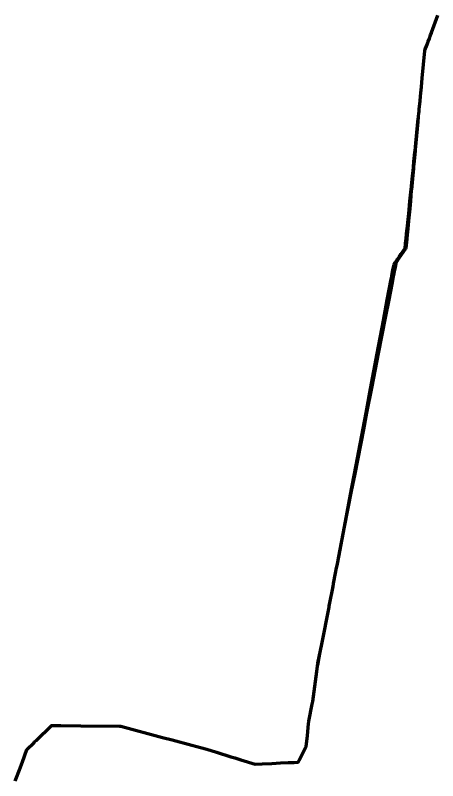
# Model space of a CAD drawing. Header units: metres. Extents: x 601215 to 604934, y 1147506 to 1148077.
# Drawn here: x 601588.1 to 601624.6, y 1147950.1 to 1148016.2 of the extents above; entities that cross this region are included whole.
import ezdxf

# ---------------------------------------------------------------- set-up
doc = ezdxf.new("R2010")
doc.units = ezdxf.units.M
doc.header["$MEASUREMENT"] = 0
doc.linetypes.add('DGN Style 3', pattern=[165.848379, 118.463128, -47.385251])
doc.layers.add('TF_-_R_TOM_2', color=190, linetype='DGN Style 3', lineweight=53)
doc.layers.add('TF_E_---_Kabl-dd_2', color=13, linetype='Continuous', lineweight=70)

msp = doc.modelspace()

# ---------------------------------------------------------------- linework, layer by layer
at = {"layer": 'TF_-_R_TOM_2'}
for points in [[(601624.03, 1148014.54, 43.802006), (601624, 1148014.46, 43.79), (601623.89, 1148014.17, 43.87), (601623.79, 1148013.92, 44), (601623.7, 1148013.68, 43.88), (601623.51, 1148013.17, 43.74), (601623.488349, 1148013.12898, 43.739533)], [(601623.49, 1148013.13, 43.739628), (601623.25, 1148010.81, 43.56), (601623.17, 1148010.04, 43.5), (601623.12, 1148009.48, 43.44), (601623.05, 1148008.82, 43.36), (601623.05, 1148008.79, 43.37), (601623.04, 1148008.75, 43.37), (601623, 1148008.3, 43.32), (601622.96, 1148007.96, 43.3), (601622.95, 1148007.86, 43.28), (601622.95, 1148007.84, 43.28), (601622.86, 1148007, 43.32), (601622.64, 1148004.83, 43.03), (601622.61, 1148004.5, 42.99), (601622.6, 1148004.39, 42.98), (601622.51, 1148003.58, 42.93), (601622.47, 1148003.12, 43.03), (601622.46, 1148003.04, 43.02), (601622.36, 1148002.04, 42.8), (601622.32, 1148001.72, 42.88), (601622.3, 1148001.47, 42.89), (601622.29, 1148001.42, 42.87), (601622.27, 1148001.18, 42.8), (601622.16, 1148000.15, 42.57), (601622.09, 1147999.39, 42.61), (601622.03, 1147998.83, 42.55), (601621.92, 1147997.76, 42.3), (601621.88, 1147997.34, 42.28), (601621.83, 1147996.89, 42.27), (601621.79, 1147996.49, 42.18), (601621.749157, 1147996.098918, 42.096933)], [(601621.75, 1147996.1, 42.09718), (601621.41, 1147995.6, 41.98), (601621.25, 1147995.37, 41.91), (601621.1, 1147995.14, 41.87), (601621.05, 1147995.07, 41.88), (601620.9, 1147994.85, 41.9), (601620.793293, 1147994.693391, 41.930457)], [(601620.79, 1147994.69, 41.931006), (601620.75, 1147994.45, 41.97), (601620.69, 1147994.19, 41.89), (601620.6, 1147993.71, 41.8), (601620.59, 1147993.65, 41.8), (601620.55, 1147993.4, 41.81), (601620.21, 1147991.62, 41.89), (601619.87, 1147989.85, 41.85), (601619.34, 1147987.01, 41.8), (601618.76, 1147983.94, 41.76), (601618.37, 1147981.87, 41.72), (601618.11, 1147980.52, 41.72), (601617.37, 1147976.61, 41.7), (601617.12, 1147975.28, 41.66), (601616.51, 1147972.04, 41.56), (601616.02, 1147969.46, 41.43), (601615.9, 1147968.82, 41.41), (601615.82, 1147968.37, 41.42), (601615.79, 1147968.21, 41.51), (601615.75, 1147968.04, 41.57), (601615.59, 1147967.19, 41.6), (601615.54, 1147966.9, 41.59), (601615.25, 1147965.37, 41.91), (601615.22, 1147965.24, 41.94), (601615.19, 1147965.07, 41.94), (601614.59, 1147961.9, 41.87), (601614.250652, 1147960.090623, 41.863721)]]:
    msp.add_polyline3d(points, dxfattribs=at)
at = {"layer": 'TF_E_---_Kabl-dd_2'}
msp.add_polyline3d([(601588.13, 1147950.12, 43.46), (601588.18, 1147950.25, 43.35), (601588.48, 1147951.06, 43.1), (601588.48, 1147951.07, 43.1), (601588.74, 1147951.75, 42.87), (601589.134499, 1147952.808614, 42.526052), (601589.72, 1147953.38, 42.27), (601589.75, 1147953.41, 42.25), (601589.86, 1147953.52, 42.21), (601589.93, 1147953.59, 42.19), (601591.26709, 1147954.880932, 42.059114), (601592.05, 1147954.87, 42.02), (601593.8, 1147954.85, 41.96), (601597.14, 1147954.82, 41.92), (601597.254227, 1147954.816143, 41.91681), (601600.85, 1147953.86, 41.96), (601601.68, 1147953.65, 41.96), (601601.995202, 1147953.557761, 41.9504), (601604.12, 1147952.98, 41.87), (601604.677556, 1147952.830146, 41.874579), (601605.51, 1147952.57, 41.88), (601606.76, 1147952.19, 41.94), (601607.1, 1147952.08, 41.92), (601607.61, 1147951.92, 41.9), (601608.858846, 1147951.540805, 41.896733), (601609.45, 1147951.57, 41.88), (601610.28, 1147951.61, 41.89), (601611.04, 1147951.65, 41.92), (601611.7, 1147951.68, 41.92), (601612.21, 1147951.7, 41.93), (601612.56773, 1147951.717328, 41.957376), (601612.66, 1147951.89, 41.95), (601613.21, 1147952.95, 41.84), (601613.255038, 1147953.052208, 41.849578), (601613.26, 1147953.07, 41.85), (601613.36, 1147954.03, 41.96), (601613.47, 1147955.04, 41.92), (601613.486773, 1147955.267814, 41.915902), (601613.780124, 1147956.712336, 41.871246), (601613.82, 1147956.97, 41.86), (601614.18, 1147959.55, 41.86), (601614.276401, 1147960.275499, 41.86415), (601614.6, 1147961.9, 41.87), (601615.23, 1147965.11, 41.94), (601615.25, 1147965.23, 41.94), (601615.27, 1147965.32, 41.92), (601615.58, 1147966.89, 41.59), (601615.62, 1147967.14, 41.6), (601615.8, 1147968.04, 41.57), (601615.83, 1147968.19, 41.52), (601615.86, 1147968.36, 41.43), (601615.96, 1147968.84, 41.41), (601616.07, 1147969.43, 41.43), (601616.58, 1147972.04, 41.57), (601617.18, 1147975.1, 41.65), (601617.48, 1147976.62, 41.7), (601618.23, 1147980.44, 41.72), (601618.51, 1147981.88, 41.72), (601618.95, 1147984.14, 41.76), (601619.51, 1147987, 41.8), (601620.12, 1147990.08, 41.86), (601620.42, 1147991.62, 41.89), (601620.71, 1147993.13, 41.83), (601620.81, 1147993.63, 41.8), (601620.84, 1147993.76, 41.81), (601620.9, 1147994.07, 41.86), (601620.97, 1147994.46, 41.98), (601621.055601, 1147994.900609, 41.898764), (601621.11, 1147994.97, 41.89), (601621.15, 1147995.03, 41.88), (601621.21, 1147995.11, 41.87), (601621.27, 1147995.2, 41.88), (601621.33, 1147995.29, 41.91), (601621.86, 1147996.05, 42.09), (601621.908377, 1147996.116864, 42.103547), (601621.98, 1147996.89, 42.28), (601622.02, 1147997.27, 42.28), (601622.07, 1147997.79, 42.3), (601622.16, 1147998.75, 42.53), (601622.23, 1147999.51, 42.61), (601622.29, 1148000.16, 42.57), (601622.37, 1148001.06, 42.78), (601622.4, 1148001.37, 42.86), (601622.41, 1148001.44, 42.88), (601622.44, 1148001.76, 42.88), (601622.46, 1148002.06, 42.8), (601622.55, 1148002.97, 43), (601622.57, 1148003.15, 43.03), (601622.61, 1148003.59, 42.94), (601622.69, 1148004.48, 42.99), (601622.69, 1148004.5, 43), (601622.7, 1148004.57, 43), (601622.93, 1148006.99, 43.32), (601623, 1148007.81, 43.28), (601623.01, 1148007.85, 43.28), (601623.03, 1148008.08, 43.33), (601623.1, 1148008.81, 43.36), (601623.1, 1148008.83, 43.36), (601623.16, 1148009.51, 43.44), (601623.21, 1148010.03, 43.5), (601623.28, 1148010.76, 43.56), (601623.50439, 1148013.134102, 43.740093), (601623.52, 1148013.17, 43.74), (601623.71, 1148013.68, 43.88), (601623.8, 1148013.92, 44), (601623.9, 1148014.18, 43.87), (601624.01, 1148014.48, 43.79), (601624.082416, 1148014.666471, 43.818354), (601624.09, 1148014.7, 43.82), (601624.62, 1148016.19, 43.95)], dxfattribs=at)

doc.saveas('drawing.dxf')
